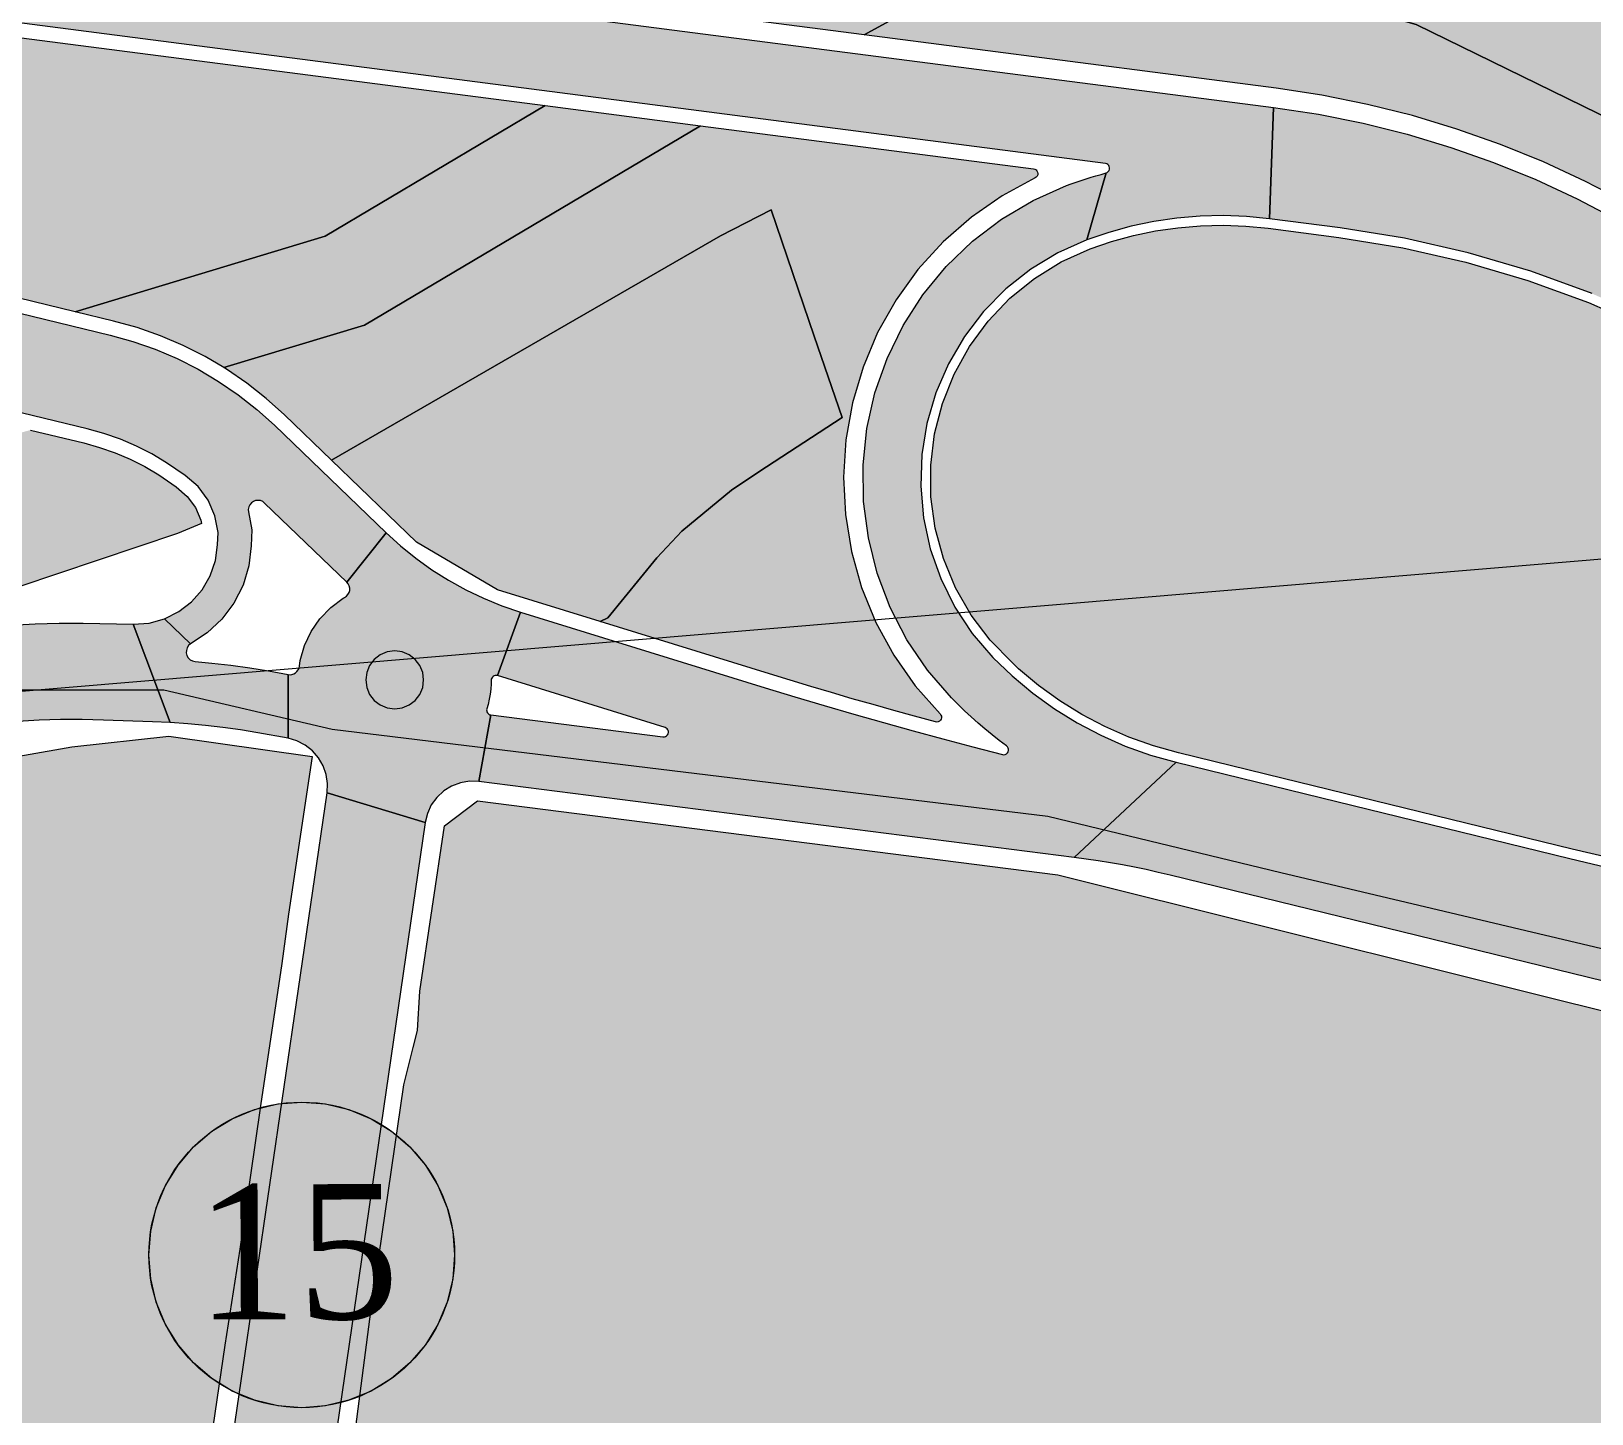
# Model space of a CAD drawing. Header units: metres. Extents: x 575893 to 576670, y 4390673 to 4391275.
# Drawn here: x 576202.7 to 576364.3, y 4391016.9 to 4391160.1 of the extents above; entities that cross this region are included whole.
import ezdxf

# ---------------------------------------------------------------- set-up
doc = ezdxf.new("R2010")
doc.units = ezdxf.units.M
for name, color, linetype, lineweight in [('HAT_HAVAI', 18, 'Continuous', 0), ('PL_IBADET_ALANI', 151, 'Continuous', 0), ('PL_MIA', 12, 'Continuous', 0), ('PL_PARK', 97, 'Continuous', 0), ('PL_SU_YUZEYI', 151, 'Continuous', 0), ('PL_YOL', 18, 'Continuous', 0), ('SM_ALTI', 254, 'Continuous', 0), ('SM_YOL_YAZI', 18, 'Continuous', 5), ('SNR_SAGLIKLASTIRMA', 152, 'Continuous', 0)]:
    doc.layers.add(name, color=color, linetype=linetype, lineweight=lineweight)
doc.styles.get("Standard").update_dxf_attribs({"font": 'times.ttf'})

msp = doc.modelspace()

# ---------------------------------------------------------------- hatches: boundary and pattern name
at = {"layer": 'PL_IBADET_ALANI'}
msp.add_hatch(color=256, dxfattribs=at).paths.add_polyline_path([(576283.77, 4391128.53), (576286.66, 4391120.11), (576278.03, 4391114.49), (576275.2, 4391112.56), (576270.06, 4391108.32), (576267.48, 4391105.56), (576262.4, 4391099.34), (576261.61, 4391098.96), (576250.97, 4391102.25), (576242.59, 4391107.2), (576233.78, 4391115.68), (576274.05, 4391138.92), (576279.31, 4391141.61)])
at = {"layer": 'PL_MIA'}
for points in [[(576231.78, 4391084.98), (576229.32, 4391068.63), (576228.62, 4391063.52), (576226.43, 4391048.8), (576224.29, 4391033.95), (576222.74, 4391023.98), (576221.29, 4391014.08), (576220.84, 4391010), (576206.6, 4391012.23), (576205.07, 4391012.29), (576170.62, 4391017.69), (576163.09, 4391018.3), (576153.52, 4391021.89), (576150.55, 4391023.81), (576128.92, 4391044.65), (576133.44, 4391054.15), (576137.16, 4391053.33), (576139.83, 4391052.74), (576146.24, 4391051.35), (576149.58, 4391050.66), (576162.31, 4391047.89), (576172.41, 4391045.88), (576176.2, 4391058.03), (576182.96, 4391081.78), (576183.5, 4391081.88), (576206.87, 4391085.98), (576216.94, 4391087.09)], [(576309, 4391072.73), (576373.47, 4391056.62), (576383.27, 4391054.42), (576403.53, 4391049.78), (576400.69, 4391028.91), (576393.38, 4390984.45), (576374.45, 4390987.16), (576364.55, 4390988.57), (576347.34, 4390991.03), (576280.94, 4391000.52), (576264.07, 4391002.93), (576254.28, 4391004.33), (576235.2, 4391007.05), (576237.74, 4391026.69), (576241.26, 4391050.96), (576242.24, 4391054.84), (576242.69, 4391056.61), (576242.92, 4391060.68), (576245.48, 4391077.8), (576248.9, 4391080.39)]]:
    msp.add_hatch(color=256, dxfattribs=at).paths.add_polyline_path(points)
at = {"layer": 'PL_PARK'}
for points in [[(576321.94, 4391167.07), (576328.45, 4391165.83), (576346.12, 4391160.84), (576369.62, 4391149.31), (576388.76, 4391138.78), (576396.41, 4391134.47), (576412.64, 4391124.47), (576435.18, 4391115.65), (576443.85, 4391112.34), (576450.97, 4391109.89), (576461.94, 4391107.75), (576461.65, 4391107.5), (576460.5, 4391106.54), (576459.28, 4391105.65), (576458, 4391104.86), (576456.67, 4391104.15), (576455.3, 4391103.53), (576453.89, 4391103.01), (576452.44, 4391102.59), (576450.97, 4391102.27), (576450.72, 4391102.22), (576448.9, 4391101.99), (576447.08, 4391101.91), (576445.25, 4391101.98), (576443.44, 4391102.2), (576441.65, 4391102.57), (576439.89, 4391103.08), (576438.19, 4391103.75), (576436.55, 4391104.55), (576367.93, 4391142.35), (576363.67, 4391144.57), (576359.31, 4391146.58), (576354.86, 4391148.39), (576350.33, 4391149.99), (576345.73, 4391151.38), (576341.07, 4391152.55), (576336.37, 4391153.49), (576331.62, 4391154.22), (576288.95, 4391159.74), (576292.31, 4391161.57), (576303.27, 4391165.93), (576310.67, 4391167.48), (576317.26, 4391167.69)], [(576255.9, 4391152.42), (576233.12, 4391138.88), (576207.21, 4391131.07), (576191.05, 4391134.98), (576188.99, 4391135.68), (576188.67, 4391135.85), (576187.08, 4391136.72), (576185.38, 4391138.08), (576183.94, 4391139.71), (576182.8, 4391141.56), (576182.01, 4391143.59), (576181.83, 4391144.44), (576181.57, 4391145.72), (576181.52, 4391147.9), (576181.84, 4391150.05), (576182.53, 4391152.11), (576183.56, 4391154.02), (576184.92, 4391155.73), (576186.54, 4391157.17), (576188.4, 4391158.31), (576189.99, 4391158.94), (576199.54, 4391159.71)], [(576306.5, 4391145.88), (576306.64, 4391145.84), (576306.76, 4391145.76), (576306.85, 4391145.66), (576306.91, 4391145.53), (576306.94, 4391145.39), (576306.92, 4391145.24), (576306.86, 4391145.11), (576306.77, 4391145.01), (576306.65, 4391144.93), (576303.23, 4391143.08), (576300.05, 4391140.87), (576297.13, 4391138.31), (576294.52, 4391135.44), (576292.25, 4391132.29), (576290.34, 4391128.91), (576288.83, 4391125.33), (576287.73, 4391121.61), (576287.05, 4391117.79), (576286.81, 4391113.92), (576287, 4391110.04), (576287.63, 4391106.21), (576288.68, 4391102.48), (576290.15, 4391098.88), (576292.01, 4391095.48), (576294.24, 4391092.3), (576296.82, 4391089.4), (576296.9, 4391089.28), (576296.95, 4391089.15), (576296.96, 4391089), (576296.93, 4391088.86), (576296.85, 4391088.73), (576296.75, 4391088.64), (576296.62, 4391088.57), (576296.48, 4391088.55), (576296.33, 4391088.56), (576294.17, 4391089.15), (576292.02, 4391089.75), (576289.87, 4391090.36), (576287.72, 4391090.97), (576285.57, 4391091.6), (576283.43, 4391092.24), (576281.29, 4391092.88), (576279.15, 4391093.54), (576261.61, 4391098.96), (576262.4, 4391099.34), (576267.48, 4391105.56), (576270.06, 4391108.32), (576275.2, 4391112.56), (576278.03, 4391114.49), (576286.66, 4391120.11), (576283.77, 4391128.53), (576279.31, 4391141.61), (576274.05, 4391138.92), (576233.78, 4391115.68), (576228.9, 4391120.38), (576227, 4391122.09), (576225, 4391123.67), (576222.89, 4391125.11), (576222.63, 4391125.27), (576237.18, 4391129.66), (576271.98, 4391150.34)], [(576328.48, 4391139.94), (576330.81, 4391139.71), (576338.13, 4391138.76), (576344.74, 4391137.69), (576351.26, 4391136.21), (576357.68, 4391134.31), (576363.97, 4391132.01), (576370.1, 4391129.32), (576376.05, 4391126.25), (576381.79, 4391122.81), (576387.3, 4391119.01), (576394.64, 4391113.59), (576393.67, 4391111.46), (576390.85, 4391107.49), (576388.09, 4391102.62), (576397.28, 4391098.08), (576398.16, 4391098.49), (576399.9, 4391101.57), (576401.13, 4391103.49), (576403.35, 4391107.17), (576410.42, 4391101.95), (576418.72, 4391096.09), (576427.24, 4391090.55), (576435.98, 4391085.36), (576444.91, 4391080.53), (576454.03, 4391076.05), (576463.33, 4391071.94), (576472.77, 4391068.2), (576482.36, 4391064.83), (576492.08, 4391061.86), (576501.9, 4391059.27), (576511.82, 4391057.07), (576521.83, 4391055.27), (576531.89, 4391053.87), (576561.18, 4391050.39), (576561.23, 4391050.38), (576561.27, 4391050.36), (576561.31, 4391050.33), (576561.35, 4391050.3), (576561.37, 4391050.26), (576561.39, 4391050.21), (576561.4, 4391050.16), (576561.4, 4391050.11), (576561.39, 4391050.06), (576561.37, 4391050.02), (576561.34, 4391049.98), (576561.3, 4391049.95), (576561.26, 4391049.92), (576561.22, 4391049.9), (576561.17, 4391049.89), (576561.12, 4391049.89), (576393.72, 4391069.81), (576389.74, 4391070.29), (576385.79, 4391070.82), (576381.84, 4391071.43), (576377.9, 4391072.09), (576373.98, 4391072.82), (576370.06, 4391073.61), (576366.16, 4391074.47), (576362.27, 4391075.38), (576332.35, 4391082.7), (576321.52, 4391085.35), (576318.9, 4391086.08), (576316.36, 4391086.99), (576313.89, 4391088.08), (576311.5, 4391089.34), (576309.21, 4391090.76), (576307.02, 4391092.34), (576304.95, 4391094.07), (576304.31, 4391094.69), (576302.01, 4391097.02), (576300.04, 4391099.63), (576298.41, 4391102.47), (576297.17, 4391105.49), (576296.31, 4391108.65), (576295.87, 4391111.89), (576295.85, 4391115.16), (576296.25, 4391118.4), (576297.05, 4391121.57), (576298.26, 4391124.61), (576299.85, 4391127.47), (576301.79, 4391130.1), (576304.05, 4391132.46), (576306.59, 4391134.52), (576309.37, 4391136.23), (576312.36, 4391137.57), (576314.58, 4391138.33), (576316.84, 4391138.95), (576319.13, 4391139.43), (576321.45, 4391139.77), (576323.79, 4391139.97), (576326.13, 4391140.02)], [(576049.4, 4391122.13), (576077.92, 4391112.44), (576090.53, 4391108.57), (576101.88, 4391105.95), (576106.2, 4391105.58), (576123.13, 4391104.34), (576134.93, 4391104.02), (576147.3, 4391105.22), (576162.41, 4391107.68), (576202.6, 4391118.81), (576208.11, 4391117.47), (576209.76, 4391117.01), (576211.36, 4391116.45), (576212.92, 4391115.79), (576214.44, 4391115.02), (576215.9, 4391114.15), (576217.7, 4391112.92), (576218.84, 4391111.93), (576219.68, 4391110.78), (576220.25, 4391109.48), (576220.31, 4391109.14), (576217.83, 4391108.07), (576197.24, 4391101.17), (576183.52, 4391097.73), (576172.37, 4391095.83), (576168.82, 4391095.29), (576165.26, 4391094.88), (576161.69, 4391094.59), (576158.12, 4391094.42), (576154.53, 4391094.39), (576150.95, 4391094.47), (576147.38, 4391094.69), (576143.81, 4391095.03), (576109.34, 4391098.92), (576104.67, 4391099.53), (576100.01, 4391100.3), (576095.39, 4391101.22), (576090.79, 4391102.29), (576086.24, 4391103.52), (576081.73, 4391104.9), (576077.27, 4391106.43), (576072.86, 4391108.11), (576022.32, 4391128.33), (576020.87, 4391131), (576019.78, 4391133.83), (576019.65, 4391134.38)]]:
    msp.add_hatch(color=256, dxfattribs=at).paths.add_polyline_path(points)
at = {"layer": 'PL_SU_YUZEYI'}
for points in [[(576323.53, 4391176.94), (576330.75, 4391175.58), (576349.71, 4391170.22), (576378.01, 4391156.33), (576396.29, 4391146.01), (576411.49, 4391136.93), (576417.88, 4391132.99), (576438.75, 4391125), (576447.27, 4391121.74), (576453.57, 4391119.57), (576468.95, 4391116.57), (576471.49, 4391116.29), (576461.94, 4391107.75), (576450.97, 4391109.89), (576443.85, 4391112.34), (576435.18, 4391115.65), (576412.64, 4391124.47), (576396.41, 4391134.47), (576388.76, 4391138.78), (576369.62, 4391149.31), (576346.12, 4391160.84), (576328.45, 4391165.83), (576321.94, 4391167.07), (576317.26, 4391167.69), (576310.67, 4391167.48), (576303.27, 4391165.93), (576292.31, 4391161.57), (576288.95, 4391159.74), (576272.06, 4391161.93), (576288.05, 4391170.64), (576300.38, 4391175.54), (576309.48, 4391177.44), (576317.76, 4391177.71)], [(576271.98, 4391150.34), (576237.18, 4391129.66), (576222.63, 4391125.27), (576220.69, 4391126.42), (576218.42, 4391127.57), (576216.07, 4391128.57), (576213.66, 4391129.42), (576211.19, 4391130.1), (576207.21, 4391131.07), (576233.12, 4391138.88), (576255.9, 4391152.42)]]:
    msp.add_hatch(color=256, dxfattribs=at).paths.add_polyline_path(points)
at = {"layer": 'PL_YOL'}
for points in [[(576331.36, 4391152.24), (576330.94, 4391140.7), (576328.55, 4391140.93), (576326.14, 4391141.02), (576323.74, 4391140.97), (576321.34, 4391140.76), (576318.96, 4391140.41), (576316.6, 4391139.92), (576314.28, 4391139.29), (576312.01, 4391138.51), (576314, 4391145.45), (576314.13, 4391145.5), (576314.23, 4391145.59), (576314.31, 4391145.7), (576314.36, 4391145.83), (576314.37, 4391145.96), (576314.34, 4391146.1), (576314.28, 4391146.22), (576314.18, 4391146.32), (576314.07, 4391146.39), (576313.93, 4391146.43), (576197.94, 4391161.43), (576199.8, 4391161.64), (576236.69, 4391164.49)], [(575939.03, 4391155.04), (575942.55, 4391154.8), (575946.07, 4391154.4), (575949.56, 4391153.86), (575953.03, 4391153.18), (575956.47, 4391152.35), (575959.87, 4391151.39), (575963.23, 4391150.28), (575966.54, 4391149.03), (575981.67, 4391142.98), (575989.89, 4391139.69), (576013.01, 4391130.44), (576021.31, 4391127.12), (576072.3, 4391106.71), (576076.76, 4391105.02), (576081.27, 4391103.47), (576085.82, 4391102.08), (576090.43, 4391100.84), (576095.07, 4391099.75), (576099.74, 4391098.82), (576104.45, 4391098.05), (576109.18, 4391097.43), (576143.64, 4391093.54), (576147.26, 4391093.19), (576150.89, 4391092.98), (576154.52, 4391092.89), (576158.16, 4391092.92), (576161.79, 4391093.09), (576165.41, 4391093.38), (576169.02, 4391093.8), (576172.62, 4391094.35), (576190.76, 4391097.44), (576193.21, 4391097.83), (576195.67, 4391098.15), (576198.14, 4391098.41), (576200.61, 4391098.6), (576203.09, 4391098.74), (576205.57, 4391098.8), (576208.05, 4391098.81), (576213.22, 4391098.69), (576217.06, 4391088.49), (576215.23, 4391088.57), (576210.17, 4391088.76), (576207.95, 4391088.81), (576205.72, 4391088.81), (576203.5, 4391088.74), (576201.27, 4391088.62), (576199.05, 4391088.45), (576196.84, 4391088.22), (576194.64, 4391087.93), (576192.44, 4391087.58), (576174.3, 4391084.49), (576170.35, 4391083.89), (576166.39, 4391083.43), (576162.42, 4391083.11), (576158.44, 4391082.93), (576154.45, 4391082.89), (576150.47, 4391082.98), (576146.49, 4391083.22), (576142.52, 4391083.6), (576114.7, 4391086.74), (576114.14, 4391086.78), (576113.58, 4391086.75), (576113.03, 4391086.65), (576112.49, 4391086.5), (576111.97, 4391086.29), (576111.48, 4391086.02), (576111.03, 4391085.69), (576110.61, 4391085.32), (576092.59, 4391082.21), (576093.4, 4391083.26), (576093.9, 4391084.49), (576094.06, 4391085.8), (576093.87, 4391087.12), (576093.34, 4391088.33), (576092.51, 4391089.37), (576091.44, 4391090.15), (576090.2, 4391090.62), (576087.99, 4391091.14), (576083.06, 4391092.47), (576078.18, 4391093.96), (576073.35, 4391095.61), (576068.59, 4391097.43), (575977.82, 4391133.75), (575976.64, 4391134.04), (575975.43, 4391134.01), (575974.27, 4391133.65), (575973.25, 4391132.98), (575972.45, 4391132.07), (575971.92, 4391130.98), (575971.71, 4391129.78), (575971.83, 4391128.57), (575972.27, 4391127.44), (575973, 4391126.47), (575943.87, 4391140.94), (575942.87, 4391141.86), (575941.78, 4391142.68), (575940.63, 4391143.4), (575939.42, 4391144.02), (575938.15, 4391144.51), (575936.84, 4391144.89), (575935.51, 4391145.14), (575934.15, 4391145.27), (575893.03, 4391147.31), (575893.03, 4391157.32)], [(576331.36, 4391152.24), (576336.02, 4391151.53), (576340.63, 4391150.6), (576345.2, 4391149.45), (576349.71, 4391148.09), (576354.15, 4391146.52), (576358.51, 4391144.75), (576362.79, 4391142.77), (576366.96, 4391140.6), (576435.42, 4391102.89), (576427.86, 4391097.95), (576426.07, 4391099.02), (576426.01, 4391099.05), (576425.95, 4391099.06), (576425.88, 4391099.05), (576425.82, 4391099.03), (576425.77, 4391098.99), (576425.73, 4391098.94), (576425.7, 4391098.88), (576425.69, 4391098.82), (576425.7, 4391098.76), (576425.72, 4391098.7), (576425.75, 4391098.64), (576425.8, 4391098.6), (576426.49, 4391098.13), (576435.29, 4391092.69), (576444.31, 4391087.62), (576453.53, 4391082.93), (576462.93, 4391078.63), (576472.51, 4391074.71), (576482.24, 4391071.2), (576492.1, 4391068.1), (576502.09, 4391065.4), (576512.18, 4391063.12), (576522.35, 4391061.27), (576532.6, 4391059.83), (576568.32, 4391055.58), (576567.73, 4391050.62), (576532.01, 4391054.87), (576521.98, 4391056.26), (576512.02, 4391058.05), (576502.14, 4391060.24), (576492.35, 4391062.82), (576482.67, 4391065.78), (576473.12, 4391069.13), (576463.71, 4391072.86), (576454.46, 4391076.95), (576445.37, 4391081.42), (576436.47, 4391086.23), (576427.77, 4391091.4), (576419.28, 4391096.91), (576411.02, 4391102.76), (576387.89, 4391119.81), (576382.33, 4391123.65), (576376.53, 4391127.12), (576370.53, 4391130.23), (576364.34, 4391132.94), (576358, 4391135.26), (576351.52, 4391137.17), (576344.93, 4391138.67), (576338.26, 4391139.75), (576330.94, 4391140.7), (576331.36, 4391152.24)], [(576176.81, 4391136.89), (576182.73, 4391138.82), (576184.34, 4391136.99), (576186.25, 4391135.47), (576188.38, 4391134.3), (576190.69, 4391133.53), (576210.84, 4391128.64), (576213.21, 4391127.98), (576215.52, 4391127.17), (576217.78, 4391126.21), (576219.97, 4391125.1), (576222.08, 4391123.85), (576224.11, 4391122.46), (576226.04, 4391120.94), (576227.86, 4391119.3), (576239.42, 4391108.17), (576235.36, 4391103.06), (576226.85, 4391111.24), (576226.65, 4391111.39), (576226.42, 4391111.49), (576226.17, 4391111.52), (576225.92, 4391111.49), (576225.68, 4391111.4), (576225.48, 4391111.26), (576225.32, 4391111.06), (576225.21, 4391110.84), (576225.16, 4391110.59), (576225.18, 4391110.34), (576225.53, 4391108.45), (576225.47, 4391106.8), (576225.22, 4391104.73), (576224.61, 4391102.74), (576223.67, 4391100.88), (576222.42, 4391099.21), (576220.9, 4391097.78), (576219.18, 4391096.65), (576216.49, 4391099.25), (576217.97, 4391100), (576219.29, 4391101.01), (576220.38, 4391102.26), (576221.22, 4391103.71), (576221.75, 4391105.28), (576221.98, 4391106.93), (576222.02, 4391108.19), (576221.69, 4391109.92), (576220.99, 4391111.54), (576219.95, 4391112.96), (576218.62, 4391114.11), (576216.7, 4391115.42), (576215.16, 4391116.33), (576213.56, 4391117.15), (576211.91, 4391117.85), (576210.21, 4391118.44), (576208.48, 4391118.92), (576114.43, 4391141.73), (576140.32, 4391145.74)], [(576312.01, 4391138.51), (576309.01, 4391137.17), (576306.2, 4391135.47), (576303.63, 4391133.44), (576301.32, 4391131.1), (576299.33, 4391128.5), (576297.67, 4391125.67), (576296.37, 4391122.66), (576295.45, 4391119.5), (576294.93, 4391116.26), (576294.82, 4391112.99), (576295.11, 4391109.72), (576295.8, 4391106.51), (576296.88, 4391103.41), (576298.34, 4391100.47), (576300.15, 4391097.74), (576302.29, 4391095.25), (576304.28, 4391093.33), (576306.41, 4391091.55), (576308.65, 4391089.93), (576311.01, 4391088.47), (576313.46, 4391087.18), (576315.99, 4391086.07), (576318.6, 4391085.13), (576321.26, 4391084.38), (576310.7, 4391074.53), (576249.05, 4391082.39), (576250.28, 4391089.29), (576268.11, 4391087.02), (576268.25, 4391087.02), (576268.38, 4391087.06), (576268.49, 4391087.13), (576268.58, 4391087.22), (576268.64, 4391087.34), (576268.67, 4391087.47), (576268.67, 4391087.61), (576268.62, 4391087.74), (576268.55, 4391087.85), (576268.44, 4391087.93), (576268.32, 4391087.99), (576250.97, 4391093.36), (576253.35, 4391099.95), (576278.71, 4391092.11), (576281.76, 4391091.17), (576284.82, 4391090.26), (576287.88, 4391089.37), (576290.95, 4391088.49), (576294.03, 4391087.64), (576297.11, 4391086.8), (576300.19, 4391085.99), (576303.29, 4391085.19), (576303.42, 4391085.17), (576303.56, 4391085.2), (576303.68, 4391085.26), (576303.79, 4391085.35), (576303.86, 4391085.46), (576303.9, 4391085.59), (576303.91, 4391085.73), (576303.87, 4391085.86), (576303.8, 4391085.98), (576303.7, 4391086.08), (576302.94, 4391086.65), (576302.2, 4391087.23), (576301.46, 4391087.84), (576300.74, 4391088.45), (576300.03, 4391089.08), (576299.33, 4391089.73), (576298.65, 4391090.39), (576297.98, 4391091.07), (576295.51, 4391093.94), (576293.38, 4391097.07), (576291.64, 4391100.43), (576290.3, 4391103.98), (576289.38, 4391107.65), (576288.89, 4391111.41), (576288.84, 4391115.19), (576289.24, 4391118.96), (576290.07, 4391122.66), (576291.32, 4391126.23), (576292.98, 4391129.63), (576295.03, 4391132.82), (576297.43, 4391135.75), (576300.16, 4391138.37), (576303.17, 4391140.67), (576306.44, 4391142.59), (576309.9, 4391144.13), (576310.4, 4391144.31), (576310.91, 4391144.49), (576311.42, 4391144.67), (576311.93, 4391144.84), (576312.45, 4391145), (576312.96, 4391145.15), (576313.48, 4391145.3), (576314, 4391145.45)], [(576240.93, 4391106.8), (576242.52, 4391105.52), (576244.18, 4391104.33), (576245.91, 4391103.24), (576247.69, 4391102.26), (576249.53, 4391101.38), (576251.42, 4391100.61), (576253.35, 4391099.95), (576250.97, 4391093.36), (576250.85, 4391093.38), (576250.74, 4391093.37), (576250.63, 4391093.34), (576250.52, 4391093.28), (576250.44, 4391093.21), (576250.37, 4391093.11), (576250.33, 4391093), (576250.32, 4391092.89), (576250.31, 4391092.5), (576250.28, 4391091.96), (576250.21, 4391091.43), (576250.12, 4391090.91), (576250, 4391090.38), (576249.86, 4391089.93), (576249.84, 4391089.82), (576249.85, 4391089.71), (576249.88, 4391089.61), (576249.92, 4391089.51), (576249.99, 4391089.43), (576250.08, 4391089.36), (576250.17, 4391089.31), (576250.28, 4391089.29), (576249.05, 4391082.39), (576248.08, 4391082.42), (576247.13, 4391082.26), (576246.22, 4391081.92), (576245.4, 4391081.41), (576244.69, 4391080.75), (576244.11, 4391079.97), (576243.71, 4391079.09), (576243.47, 4391078.15), (576233.31, 4391081.23), (576233.36, 4391082.18), (576233.22, 4391083.13), (576232.91, 4391084.03), (576232.43, 4391084.86), (576231.8, 4391085.58), (576231.04, 4391086.17), (576230.19, 4391086.6), (576229.27, 4391086.87), (576229.28, 4391093.47), (576229.48, 4391093.46), (576229.68, 4391093.48), (576229.88, 4391093.55), (576230.05, 4391093.65), (576230.2, 4391093.79), (576230.32, 4391093.95), (576230.41, 4391094.13), (576230.45, 4391094.33), (576230.53, 4391094.94), (576230.98, 4391096.48), (576231.67, 4391097.93), (576232.58, 4391099.25), (576233.7, 4391100.41), (576234.98, 4391101.37), (576235.13, 4391101.45), (576235.32, 4391101.58), (576235.48, 4391101.76), (576235.6, 4391101.97), (576235.66, 4391102.19), (576235.66, 4391102.43), (576235.61, 4391102.66), (576235.51, 4391102.87), (576235.36, 4391103.06), (576239.42, 4391108.17)], [(576219.18, 4391096.65), (576218.97, 4391096.47), (576218.82, 4391096.24), (576218.74, 4391095.98), (576218.73, 4391095.71), (576218.8, 4391095.44), (576218.94, 4391095.2), (576219.13, 4391095.01), (576219.37, 4391094.88), (576219.64, 4391094.82), (576221.38, 4391094.66), (576223.34, 4391094.43), (576225.3, 4391094.16), (576227.25, 4391093.85), (576229.28, 4391093.47), (576229.27, 4391086.87), (576226.15, 4391087.44), (576224.34, 4391087.73), (576222.53, 4391087.98), (576220.71, 4391088.19), (576218.89, 4391088.36), (576217.06, 4391088.49), (576213.22, 4391098.69), (576214.88, 4391098.81), (576216.49, 4391099.25)], [(576240.32, 4391095.92), (576239.54, 4391095.81), (576238.82, 4391095.51), (576238.2, 4391095.04), (576237.72, 4391094.42), (576237.42, 4391093.69), (576237.32, 4391092.92), (576237.42, 4391092.14), (576237.72, 4391091.42), (576238.2, 4391090.8), (576238.82, 4391090.32), (576239.54, 4391090.02), (576240.32, 4391089.92), (576241.1, 4391090.02), (576241.82, 4391090.32), (576242.44, 4391090.8), (576242.92, 4391091.42), (576243.22, 4391092.14), (576243.32, 4391092.92), (576243.22, 4391093.69), (576242.92, 4391094.42), (576242.44, 4391095.04), (576241.82, 4391095.51), (576241.1, 4391095.81)], [(576337.9, 4391080.31), (576362.04, 4391074.41), (576365.94, 4391073.49), (576369.85, 4391072.63), (576373.78, 4391071.84), (576377.73, 4391071.11), (576381.68, 4391070.44), (576385.64, 4391069.83), (576389.62, 4391069.29), (576393.6, 4391068.82), (576413.91, 4391056.83), (576413.77, 4391056.83), (576413.63, 4391056.78), (576413.52, 4391056.71), (576413.43, 4391056.61), (576413.37, 4391056.48), (576413.35, 4391056.34), (576413.36, 4391056.21), (576413.41, 4391056.08), (576413.5, 4391055.97), (576413.61, 4391055.89), (576413.74, 4391055.84), (576417.58, 4391050.44), (576416.86, 4391050.51), (576416.15, 4391050.44), (576415.46, 4391050.22), (576414.83, 4391049.86), (576414.29, 4391049.39), (576413.86, 4391048.81), (576413.55, 4391048.16), (576413.39, 4391047.46), (576405.03, 4391046.85), (576405.1, 4391048.08), (576404.93, 4391049.29), (576404.53, 4391050.45), (576403.93, 4391051.51), (576403.14, 4391052.44), (576402.19, 4391053.21), (576401.11, 4391053.79), (576399.94, 4391054.15), (576375.12, 4391059.37), (576320.64, 4391072.69), (576319.41, 4391072.98), (576318.17, 4391073.26), (576316.94, 4391073.51), (576315.69, 4391073.75), (576314.45, 4391073.97), (576313.2, 4391074.18), (576311.95, 4391074.36), (576310.7, 4391074.53), (576321.26, 4391084.38)], [(576243.47, 4391078.15), (576233.31, 4391008.45), (576233.28, 4391007.87), (576233.36, 4391007.29), (576233.56, 4391006.74), (576233.86, 4391006.24), (576234.25, 4391005.81), (576234.72, 4391005.46), (576235.25, 4391005.2), (576235.81, 4391005.06), (576234.87, 4390998.12), (576218.55, 4391000.67), (576219.52, 4391007.6), (576220.11, 4391007.57), (576220.69, 4391007.66), (576221.25, 4391007.86), (576221.76, 4391008.16), (576222.2, 4391008.56), (576222.55, 4391009.03), (576222.8, 4391009.56), (576222.94, 4391010.14), (576233.31, 4391081.23)]]:
    msp.add_hatch(color=256, dxfattribs=at).paths.add_polyline_path(points)
at = {"layer": 'SM_ALTI'}
msp.add_hatch(color=256, dxfattribs=at).paths.add_polyline_path([(576233.16, 4391048.98), (576235.58, 4391048.4), (576237.88, 4391047.45), (576239.99, 4391046.15), (576241.88, 4391044.54), (576243.5, 4391042.65), (576244.8, 4391040.53), (576245.75, 4391038.23), (576246.33, 4391035.82), (576246.52, 4391033.34), (576246.33, 4391030.86), (576245.75, 4391028.45), (576244.8, 4391026.15), (576243.5, 4391024.04), (576241.88, 4391022.15), (576239.99, 4391020.53), (576237.88, 4391019.23), (576235.58, 4391018.28), (576233.16, 4391017.7), (576230.69, 4391017.51), (576228.21, 4391017.7), (576225.79, 4391018.28), (576223.5, 4391019.23), (576221.38, 4391020.53), (576219.49, 4391022.15), (576217.88, 4391024.04), (576216.58, 4391026.15), (576215.63, 4391028.45), (576215.05, 4391030.86), (576214.85, 4391033.34), (576215.05, 4391035.82), (576215.63, 4391038.23), (576216.58, 4391040.53), (576217.88, 4391042.65), (576219.49, 4391044.54), (576221.38, 4391046.15), (576223.5, 4391047.45), (576225.79, 4391048.4), (576228.21, 4391048.98), (576230.69, 4391049.18)])

# ---------------------------------------------------------------- linework, layer by layer
at = {"layer": 'HAT_HAVAI'}
msp.add_line((575893.03, 4391065.92, 186.6), (576657.38, 4391129.9, 146.74), dxfattribs=at)
at = {"layer": 'PL_IBADET_ALANI'}
msp.add_polyline3d([(576283.77, 4391128.53, 0), (576286.66, 4391120.11, 0), (576278.03, 4391114.49, 0), (576275.2, 4391112.56, 0), (576270.06, 4391108.32, 0), (576267.48, 4391105.56, 0), (576262.4, 4391099.34, 0), (576261.61, 4391098.96, 0), (576250.97, 4391102.25, 0), (576242.59, 4391107.2, 0), (576233.78, 4391115.68, 0), (576274.05, 4391138.92, 0), (576279.31, 4391141.61, 0), (576283.77, 4391128.53, 0)], close=True, dxfattribs=at)
at = {"layer": 'PL_MIA'}
msp.add_polyline3d([(576183.5, 4391081.88, 0), (576206.87, 4391085.98, 0), (576216.94, 4391087.09, 0), (576231.78, 4391084.98, 0), (576231.78, 4391084.98, 0), (576229.32, 4391068.63, 0), (576228.62, 4391063.52, 0), (576226.43, 4391048.8, 0), (576224.29, 4391033.95, 0), (576222.74, 4391023.98, 0), (576221.29, 4391014.08, 0), (576220.84, 4391010, 0), (576206.6, 4391012.23, 0), (576205.07, 4391012.29, 0), (576170.62, 4391017.69, 0)], dxfattribs=at)
msp.add_polyline3d([(576309, 4391072.73, 0), (576373.47, 4391056.62, 0), (576383.27, 4391054.42, 0), (576403.53, 4391049.78, 0), (576400.69, 4391028.91, 0), (576393.38, 4390984.45, 0), (576374.45, 4390987.16, 0), (576364.55, 4390988.57, 0), (576347.34, 4390991.03, 0), (576280.94, 4391000.52, 0), (576264.07, 4391002.93, 0), (576254.28, 4391004.33, 0), (576235.2, 4391007.05, 0), (576237.74, 4391026.69, 0), (576241.26, 4391050.96, 0), (576242.24, 4391054.84, 0), (576242.69, 4391056.61, 0), (576242.92, 4391060.68, 0), (576245.48, 4391077.8, 0), (576248.9, 4391080.39, 0), (576309, 4391072.73, 0)], close=True, dxfattribs=at)
at = {"layer": 'PL_PARK'}
for points in [[(576367.93, 4391142.35, 0), (576363.67, 4391144.57, 0), (576359.31, 4391146.58, 0), (576354.86, 4391148.39, 0), (576350.33, 4391149.99, 0), (576345.73, 4391151.38, 0), (576341.07, 4391152.55, 0), (576336.37, 4391153.49, 0), (576331.62, 4391154.22, 0), (576288.95, 4391159.74, 0), (576292.31, 4391161.57, 0), (576303.27, 4391165.93, 0), (576310.67, 4391167.48, 0), (576317.26, 4391167.69, 0), (576321.94, 4391167.07, 0), (576321.94, 4391167.07, 0), (576328.45, 4391165.83, 0), (576346.12, 4391160.84, 0), (576369.62, 4391149.31, 0)], [(576366.16, 4391074.47, 0), (576362.27, 4391075.38, 0), (576332.35, 4391082.7, 0), (576321.52, 4391085.35, 0), (576318.9, 4391086.08, 0), (576316.36, 4391086.99, 0), (576313.89, 4391088.08, 0), (576311.5, 4391089.34, 0), (576309.21, 4391090.76, 0), (576307.02, 4391092.34, 0), (576304.95, 4391094.07, 0), (576304.31, 4391094.69, 0), (576302.01, 4391097.02, 0), (576300.04, 4391099.63, 0), (576298.41, 4391102.47, 0), (576297.17, 4391105.49, 0), (576296.31, 4391108.65, 0), (576295.87, 4391111.89, 0), (576295.85, 4391115.16, 0), (576296.25, 4391118.4, 0), (576297.05, 4391121.57, 0), (576298.26, 4391124.61, 0), (576299.85, 4391127.47, 0), (576301.79, 4391130.1, 0), (576304.05, 4391132.46, 0), (576306.59, 4391134.52, 0), (576309.37, 4391136.23, 0), (576312.36, 4391137.57, 0), (576314.58, 4391138.33, 0), (576316.84, 4391138.95, 0), (576319.13, 4391139.43, 0), (576321.45, 4391139.77, 0), (576323.79, 4391139.97, 0), (576326.13, 4391140.02, 0), (576328.48, 4391139.94, 0), (576328.48, 4391139.94, 0), (576330.81, 4391139.71, 0), (576338.13, 4391138.76, 0), (576344.74, 4391137.69, 0), (576351.26, 4391136.21, 0), (576357.68, 4391134.31, 0), (576363.97, 4391132.01, 0), (576370.1, 4391129.32, 0)], [(576202.6, 4391118.81, 0), (576208.11, 4391117.47, 0), (576209.76, 4391117.01, 0), (576211.36, 4391116.45, 0), (576212.92, 4391115.79, 0), (576214.44, 4391115.02, 0), (576215.9, 4391114.15, 0), (576217.7, 4391112.92, 0), (576218.84, 4391111.93, 0), (576219.68, 4391110.78, 0), (576220.25, 4391109.48, 0), (576220.31, 4391109.14, 0), (576217.83, 4391108.07, 0), (576197.24, 4391101.17, 0)]]:
    msp.add_polyline3d(points, dxfattribs=at)
for points in [[(576255.9, 4391152.42, 0), (576233.12, 4391138.88, 0), (576207.21, 4391131.07, 0), (576191.05, 4391134.98, 0), (576188.99, 4391135.68, 0), (576188.67, 4391135.85, 0), (576187.08, 4391136.72, 0), (576185.38, 4391138.08, 0), (576183.94, 4391139.71, 0), (576182.8, 4391141.56, 0), (576182.01, 4391143.59, 0), (576181.83, 4391144.44, 0), (576181.57, 4391145.72, 0), (576181.52, 4391147.9, 0), (576181.84, 4391150.05, 0), (576182.53, 4391152.11, 0), (576183.56, 4391154.02, 0), (576184.92, 4391155.73, 0), (576186.54, 4391157.17, 0), (576188.4, 4391158.31, 0), (576189.99, 4391158.94, 0), (576199.54, 4391159.71, 0), (576255.9, 4391152.42, 0)], [(576306.5, 4391145.88, 0), (576306.64, 4391145.84, 0), (576306.76, 4391145.76, 0), (576306.85, 4391145.66, 0), (576306.91, 4391145.53, 0), (576306.94, 4391145.39, 0), (576306.92, 4391145.24, 0), (576306.86, 4391145.11, 0), (576306.77, 4391145.01, 0), (576306.65, 4391144.93, 0), (576303.23, 4391143.08, 0), (576300.05, 4391140.87, 0), (576297.13, 4391138.31, 0), (576294.52, 4391135.44, 0), (576292.25, 4391132.29, 0), (576290.34, 4391128.91, 0), (576288.83, 4391125.33, 0), (576287.73, 4391121.61, 0), (576287.05, 4391117.79, 0), (576286.81, 4391113.92, 0), (576287, 4391110.04, 0), (576287.63, 4391106.21, 0), (576288.68, 4391102.48, 0), (576290.15, 4391098.88, 0), (576292.01, 4391095.48, 0), (576294.24, 4391092.3, 0), (576296.82, 4391089.4, 0), (576296.9, 4391089.28, 0), (576296.95, 4391089.15, 0), (576296.96, 4391089, 0), (576296.93, 4391088.86, 0), (576296.85, 4391088.73, 0), (576296.75, 4391088.64, 0), (576296.62, 4391088.57, 0), (576296.48, 4391088.55, 0), (576296.33, 4391088.56, 0), (576294.17, 4391089.15, 0), (576292.02, 4391089.75, 0), (576289.87, 4391090.36, 0), (576287.72, 4391090.97, 0), (576285.57, 4391091.6, 0), (576283.43, 4391092.24, 0), (576281.29, 4391092.88, 0), (576279.15, 4391093.54, 0), (576261.61, 4391098.96, 0), (576262.4, 4391099.34, 0), (576267.48, 4391105.56, 0), (576270.06, 4391108.32, 0), (576275.2, 4391112.56, 0), (576278.03, 4391114.49, 0), (576286.66, 4391120.11, 0), (576283.77, 4391128.53, 0), (576279.31, 4391141.61, 0), (576274.05, 4391138.92, 0), (576233.78, 4391115.68, 0), (576228.9, 4391120.38, 0), (576227, 4391122.09, 0), (576225, 4391123.67, 0), (576222.89, 4391125.11, 0), (576222.63, 4391125.27, 0), (576237.18, 4391129.66, 0), (576271.98, 4391150.34, 0), (576306.5, 4391145.88, 0)]]:
    msp.add_polyline3d(points, close=True, dxfattribs=at)
at = {"layer": 'PL_SU_YUZEYI'}
msp.add_polyline3d([(576369.62, 4391149.31, 0), (576346.12, 4391160.84, 0), (576328.45, 4391165.83, 0), (576321.94, 4391167.07, 0), (576317.26, 4391167.69, 0), (576310.67, 4391167.48, 0), (576303.27, 4391165.93, 0), (576292.31, 4391161.57, 0), (576288.95, 4391159.74, 0), (576272.06, 4391161.93, 0), (576288.05, 4391170.64, 0), (576300.38, 4391175.54, 0), (576309.48, 4391177.44, 0), (576317.76, 4391177.71, 0), (576323.53, 4391176.94, 0), (576323.53, 4391176.94, 0), (576330.75, 4391175.58, 0), (576349.71, 4391170.22, 0), (576378.01, 4391156.33, 0)], dxfattribs=at)
msp.add_polyline3d([(576271.98, 4391150.34, 0), (576237.18, 4391129.66, 0), (576222.63, 4391125.27, 0), (576220.69, 4391126.42, 0), (576218.42, 4391127.57, 0), (576216.07, 4391128.57, 0), (576213.66, 4391129.42, 0), (576211.19, 4391130.1, 0), (576207.21, 4391131.07, 0), (576233.12, 4391138.88, 0), (576255.9, 4391152.42, 0), (576271.98, 4391150.34, 0)], close=True, dxfattribs=at)
at = {"layer": 'PL_YOL'}
for points in [[(576236.69, 4391164.49, 0), (576331.36, 4391152.24, 0), (576331.36, 4391152.24, 0), (576330.94, 4391140.7, 0), (576328.55, 4391140.93, 0), (576326.14, 4391141.02, 0), (576323.74, 4391140.97, 0), (576321.34, 4391140.76, 0), (576318.96, 4391140.41, 0), (576316.6, 4391139.92, 0), (576314.28, 4391139.29, 0), (576312.01, 4391138.51, 0), (576314, 4391145.45, 0), (576314.13, 4391145.5, 0), (576314.23, 4391145.59, 0), (576314.31, 4391145.7, 0), (576314.36, 4391145.83, 0), (576314.37, 4391145.96, 0), (576314.34, 4391146.1, 0), (576314.28, 4391146.22, 0), (576314.18, 4391146.32, 0), (576314.07, 4391146.39, 0), (576313.93, 4391146.43, 0), (576197.94, 4391161.43, 0)], [(576364.34, 4391132.94, 0), (576358, 4391135.26, 0), (576351.52, 4391137.17, 0), (576344.93, 4391138.67, 0), (576338.26, 4391139.75, 0), (576330.94, 4391140.7, 0), (576331.36, 4391152.24, 0), (576331.36, 4391152.24, 0), (576336.02, 4391151.53, 0), (576340.63, 4391150.6, 0), (576345.2, 4391149.45, 0), (576349.71, 4391148.09, 0), (576354.15, 4391146.52, 0), (576358.51, 4391144.75, 0), (576362.79, 4391142.77, 0), (576366.96, 4391140.6, 0)], [(576190.69, 4391133.53, 0), (576210.84, 4391128.64, 0), (576213.21, 4391127.98, 0), (576215.52, 4391127.17, 0), (576217.78, 4391126.21, 0), (576219.97, 4391125.1, 0), (576222.08, 4391123.85, 0), (576224.11, 4391122.46, 0), (576226.04, 4391120.94, 0), (576227.86, 4391119.3, 0), (576239.42, 4391108.17, 0), (576235.36, 4391103.06, 0), (576226.85, 4391111.24, 0), (576226.65, 4391111.39, 0), (576226.42, 4391111.49, 0), (576226.17, 4391111.52, 0), (576225.92, 4391111.49, 0), (576225.68, 4391111.4, 0), (576225.48, 4391111.26, 0), (576225.32, 4391111.06, 0), (576225.21, 4391110.84, 0), (576225.16, 4391110.59, 0), (576225.18, 4391110.34, 0), (576225.53, 4391108.45, 0), (576225.47, 4391106.8, 0), (576225.22, 4391104.73, 0), (576224.61, 4391102.74, 0), (576223.67, 4391100.88, 0), (576222.42, 4391099.21, 0), (576220.9, 4391097.78, 0), (576219.18, 4391096.65, 0), (576216.49, 4391099.25, 0), (576217.97, 4391100, 0), (576219.29, 4391101.01, 0), (576220.38, 4391102.26, 0), (576221.22, 4391103.71, 0), (576221.75, 4391105.28, 0), (576221.98, 4391106.93, 0), (576222.02, 4391108.19, 0), (576221.69, 4391109.92, 0), (576220.99, 4391111.54, 0), (576219.95, 4391112.96, 0), (576218.62, 4391114.11, 0), (576216.7, 4391115.42, 0), (576215.16, 4391116.33, 0), (576213.56, 4391117.15, 0), (576211.91, 4391117.85, 0), (576210.21, 4391118.44, 0), (576208.48, 4391118.92, 0), (576114.43, 4391141.73, 0)], [(576200.61, 4391098.6, 0), (576203.09, 4391098.74, 0), (576205.57, 4391098.8, 0), (576208.05, 4391098.81, 0), (576213.22, 4391098.69, 0), (576217.06, 4391088.49, 0), (576215.23, 4391088.57, 0), (576210.17, 4391088.76, 0), (576207.95, 4391088.81, 0), (576205.72, 4391088.81, 0), (576203.5, 4391088.74, 0), (576201.27, 4391088.62, 0)], [(576375.12, 4391059.37, 0), (576320.64, 4391072.69, 0), (576319.41, 4391072.98, 0), (576318.17, 4391073.26, 0), (576316.94, 4391073.51, 0), (576315.69, 4391073.75, 0), (576314.45, 4391073.97, 0), (576313.2, 4391074.18, 0), (576311.95, 4391074.36, 0), (576310.7, 4391074.53, 0), (576321.26, 4391084.38, 0), (576337.9, 4391080.31, 0), (576337.9, 4391080.31, 0), (576362.04, 4391074.41, 0), (576365.94, 4391073.49, 0)]]:
    msp.add_polyline3d(points, dxfattribs=at)
for points in [[(576312.01, 4391138.51, 0), (576309.01, 4391137.17, 0), (576306.2, 4391135.47, 0), (576303.63, 4391133.44, 0), (576301.32, 4391131.1, 0), (576299.33, 4391128.5, 0), (576297.67, 4391125.67, 0), (576296.37, 4391122.66, 0), (576295.45, 4391119.5, 0), (576294.93, 4391116.26, 0), (576294.82, 4391112.99, 0), (576295.11, 4391109.72, 0), (576295.8, 4391106.51, 0), (576296.88, 4391103.41, 0), (576298.34, 4391100.47, 0), (576300.15, 4391097.74, 0), (576302.29, 4391095.25, 0), (576304.28, 4391093.33, 0), (576306.41, 4391091.55, 0), (576308.65, 4391089.93, 0), (576311.01, 4391088.47, 0), (576313.46, 4391087.18, 0), (576315.99, 4391086.07, 0), (576318.6, 4391085.13, 0), (576321.26, 4391084.38, 0), (576310.7, 4391074.53, 0), (576249.05, 4391082.39, 0), (576250.28, 4391089.29, 0), (576268.11, 4391087.02, 0), (576268.25, 4391087.02, 0), (576268.38, 4391087.06, 0), (576268.49, 4391087.13, 0), (576268.58, 4391087.22, 0), (576268.64, 4391087.34, 0), (576268.67, 4391087.47, 0), (576268.67, 4391087.61, 0), (576268.62, 4391087.74, 0), (576268.55, 4391087.85, 0), (576268.44, 4391087.93, 0), (576268.32, 4391087.99, 0), (576250.97, 4391093.36, 0), (576253.35, 4391099.95, 0), (576278.71, 4391092.11, 0), (576281.76, 4391091.17, 0), (576284.82, 4391090.26, 0), (576287.88, 4391089.37, 0), (576290.95, 4391088.49, 0), (576294.03, 4391087.64, 0), (576297.11, 4391086.8, 0), (576300.19, 4391085.99, 0), (576303.29, 4391085.19, 0), (576303.42, 4391085.17, 0), (576303.56, 4391085.2, 0), (576303.68, 4391085.26, 0), (576303.79, 4391085.35, 0), (576303.86, 4391085.46, 0), (576303.9, 4391085.59, 0), (576303.91, 4391085.73, 0), (576303.87, 4391085.86, 0), (576303.8, 4391085.98, 0), (576303.7, 4391086.08, 0), (576302.94, 4391086.65, 0), (576302.2, 4391087.23, 0), (576301.46, 4391087.84, 0), (576300.74, 4391088.45, 0), (576300.03, 4391089.08, 0), (576299.33, 4391089.73, 0), (576298.65, 4391090.39, 0), (576297.98, 4391091.07, 0), (576295.51, 4391093.94, 0), (576293.38, 4391097.07, 0), (576291.64, 4391100.43, 0), (576290.3, 4391103.98, 0), (576289.38, 4391107.65, 0), (576288.89, 4391111.41, 0), (576288.84, 4391115.19, 0), (576289.24, 4391118.96, 0), (576290.07, 4391122.66, 0), (576291.32, 4391126.23, 0), (576292.98, 4391129.63, 0), (576295.03, 4391132.82, 0), (576297.43, 4391135.75, 0), (576300.16, 4391138.37, 0), (576303.17, 4391140.67, 0), (576306.44, 4391142.59, 0), (576309.9, 4391144.13, 0), (576310.4, 4391144.31, 0), (576310.91, 4391144.49, 0), (576311.42, 4391144.67, 0), (576311.93, 4391144.84, 0), (576312.45, 4391145, 0), (576312.96, 4391145.15, 0), (576313.48, 4391145.3, 0), (576314, 4391145.45, 0), (576312.01, 4391138.51, 0)], [(576240.93, 4391106.8, 0), (576242.52, 4391105.52, 0), (576244.18, 4391104.33, 0), (576245.91, 4391103.24, 0), (576247.69, 4391102.26, 0), (576249.53, 4391101.38, 0), (576251.42, 4391100.61, 0), (576253.35, 4391099.95, 0), (576250.97, 4391093.36, 0), (576250.85, 4391093.38, 0), (576250.74, 4391093.37, 0), (576250.63, 4391093.34, 0), (576250.52, 4391093.28, 0), (576250.44, 4391093.21, 0), (576250.37, 4391093.11, 0), (576250.33, 4391093, 0), (576250.32, 4391092.89, 0), (576250.31, 4391092.5, 0), (576250.28, 4391091.96, 0), (576250.21, 4391091.43, 0), (576250.12, 4391090.91, 0), (576250, 4391090.38, 0), (576249.86, 4391089.93, 0), (576249.84, 4391089.82, 0), (576249.85, 4391089.71, 0), (576249.88, 4391089.61, 0), (576249.92, 4391089.51, 0), (576249.99, 4391089.43, 0), (576250.08, 4391089.36, 0), (576250.17, 4391089.31, 0), (576250.28, 4391089.29, 0), (576249.05, 4391082.39, 0), (576248.08, 4391082.42, 0), (576247.13, 4391082.26, 0), (576246.22, 4391081.92, 0), (576245.4, 4391081.41, 0), (576244.69, 4391080.75, 0), (576244.11, 4391079.97, 0), (576243.71, 4391079.09, 0), (576243.47, 4391078.15, 0), (576233.31, 4391081.23, 0), (576233.36, 4391082.18, 0), (576233.22, 4391083.13, 0), (576232.91, 4391084.03, 0), (576232.43, 4391084.86, 0), (576231.8, 4391085.58, 0), (576231.04, 4391086.17, 0), (576230.19, 4391086.6, 0), (576229.27, 4391086.87, 0), (576229.28, 4391093.47, 0), (576229.48, 4391093.46, 0), (576229.68, 4391093.48, 0), (576229.88, 4391093.55, 0), (576230.05, 4391093.65, 0), (576230.2, 4391093.79, 0), (576230.32, 4391093.95, 0), (576230.41, 4391094.13, 0), (576230.45, 4391094.33, 0), (576230.53, 4391094.94, 0), (576230.98, 4391096.48, 0), (576231.67, 4391097.93, 0), (576232.58, 4391099.25, 0), (576233.7, 4391100.41, 0), (576234.98, 4391101.37, 0), (576235.13, 4391101.45, 0), (576235.32, 4391101.58, 0), (576235.48, 4391101.76, 0), (576235.6, 4391101.97, 0), (576235.66, 4391102.19, 0), (576235.66, 4391102.43, 0), (576235.61, 4391102.66, 0), (576235.51, 4391102.87, 0), (576235.36, 4391103.06, 0), (576239.42, 4391108.17, 0), (576240.93, 4391106.8, 0)], [(576219.18, 4391096.65, 0), (576218.97, 4391096.47, 0), (576218.82, 4391096.24, 0), (576218.74, 4391095.98, 0), (576218.73, 4391095.71, 0), (576218.8, 4391095.44, 0), (576218.94, 4391095.2, 0), (576219.13, 4391095.01, 0), (576219.37, 4391094.88, 0), (576219.64, 4391094.82, 0), (576221.38, 4391094.66, 0), (576223.34, 4391094.43, 0), (576225.3, 4391094.16, 0), (576227.25, 4391093.85, 0), (576229.28, 4391093.47, 0), (576229.27, 4391086.87, 0), (576226.15, 4391087.44, 0), (576224.34, 4391087.73, 0), (576222.53, 4391087.98, 0), (576220.71, 4391088.19, 0), (576218.89, 4391088.36, 0), (576217.06, 4391088.49, 0), (576213.22, 4391098.69, 0), (576214.88, 4391098.81, 0), (576216.49, 4391099.25, 0), (576219.18, 4391096.65, 0)], [(576240.32, 4391095.92, 0), (576239.54, 4391095.81, 0), (576238.82, 4391095.51, 0), (576238.2, 4391095.04, 0), (576237.72, 4391094.42, 0), (576237.42, 4391093.69, 0), (576237.32, 4391092.92, 0), (576237.42, 4391092.14, 0), (576237.72, 4391091.42, 0), (576238.2, 4391090.8, 0), (576238.82, 4391090.32, 0), (576239.54, 4391090.02, 0), (576240.32, 4391089.92, 0), (576241.1, 4391090.02, 0), (576241.82, 4391090.32, 0), (576242.44, 4391090.8, 0), (576242.92, 4391091.42, 0), (576243.22, 4391092.14, 0), (576243.32, 4391092.92, 0), (576243.22, 4391093.69, 0), (576242.92, 4391094.42, 0), (576242.44, 4391095.04, 0), (576241.82, 4391095.51, 0), (576241.1, 4391095.81, 0), (576240.32, 4391095.92, 0)], [(576243.47, 4391078.15, 0), (576233.31, 4391008.45, 0), (576233.28, 4391007.87, 0), (576233.36, 4391007.29, 0), (576233.56, 4391006.74, 0), (576233.86, 4391006.24, 0), (576234.25, 4391005.81, 0), (576234.72, 4391005.46, 0), (576235.25, 4391005.2, 0), (576235.81, 4391005.06, 0), (576234.87, 4390998.12, 0), (576218.55, 4391000.67, 0), (576219.52, 4391007.6, 0), (576220.11, 4391007.57, 0), (576220.69, 4391007.66, 0), (576221.25, 4391007.86, 0), (576221.76, 4391008.16, 0), (576222.2, 4391008.56, 0), (576222.55, 4391009.03, 0), (576222.8, 4391009.56, 0), (576222.94, 4391010.14, 0), (576233.31, 4391081.23, 0), (576243.47, 4391078.15, 0)]]:
    msp.add_polyline3d(points, close=True, dxfattribs=at)
at = {"layer": 'SM_ALTI'}
msp.add_polyline3d([(576233.16, 4391048.98, 0), (576235.58, 4391048.4, 0), (576237.88, 4391047.45, 0), (576239.99, 4391046.15, 0), (576241.88, 4391044.54, 0), (576243.5, 4391042.65, 0), (576244.8, 4391040.53, 0), (576245.75, 4391038.23, 0), (576246.33, 4391035.82, 0), (576246.52, 4391033.34, 0), (576246.33, 4391030.86, 0), (576245.75, 4391028.45, 0), (576244.8, 4391026.15, 0), (576243.5, 4391024.04, 0), (576241.88, 4391022.15, 0), (576239.99, 4391020.53, 0), (576237.88, 4391019.23, 0), (576235.58, 4391018.28, 0), (576233.16, 4391017.7, 0), (576230.69, 4391017.51, 0), (576228.21, 4391017.7, 0), (576225.79, 4391018.28, 0), (576223.5, 4391019.23, 0), (576221.38, 4391020.53, 0), (576219.49, 4391022.15, 0), (576217.88, 4391024.04, 0), (576216.58, 4391026.15, 0), (576215.63, 4391028.45, 0), (576215.05, 4391030.86, 0), (576214.85, 4391033.34, 0), (576215.05, 4391035.82, 0), (576215.63, 4391038.23, 0), (576216.58, 4391040.53, 0), (576217.88, 4391042.65, 0), (576219.49, 4391044.54, 0), (576221.38, 4391046.15, 0), (576223.5, 4391047.45, 0), (576225.79, 4391048.4, 0), (576228.21, 4391048.98, 0), (576230.69, 4391049.18, 0), (576233.16, 4391048.98, 0)], close=True, dxfattribs=at)
at = {"layer": 'SM_YOL_YAZI', "color": 18}
msp.add_circle((576230.69, 4391033.34), 15.83, dxfattribs=at)
at = {"layer": 'SNR_SAGLIKLASTIRMA'}
msp.add_polyline3d([(576197.52, 4391091.88, 139.42), (576216.41, 4391091.88, 139.17), (576233.85, 4391087.81, 139.08), (576307.97, 4391078.8, 138.81), (576332.09, 4391072.98, 138.84), (576449.81, 4391045.08, 137.67), (576538.46, 4391027.35, 135.46), (576549.51, 4391021.25, 135.36), (576556.77, 4391011.95, 135.2), (576559.1, 4391001.72, 135.06), (576556.66, 4390987.41, 135.21), (576547.59, 4390967.88, 135.54), (576535.38, 4390955.67, 135.72), (576456.21, 4390906.5, 135.45), (576373.33, 4390910.9, 135.95), (576316.17, 4390916.47, 136.65), (576319.07, 4390909.45, 136.52), (576320.04, 4390902.43, 136.42), (576317.62, 4390896.61, 136.43), (576313.26, 4390890.56, 136.42), (576220.01, 4390884.5, 137.34), (576203.29, 4390880.38, 137.35), (576152.67, 4390846.96, 139.11)], dxfattribs=at)

# ---------------------------------------------------------------- texts
at = {"layer": 'SM_YOL_YAZI', "color": 18}
msp.add_text('15', height=13.971, rotation=0.2155, dxfattribs=at).set_placement((576219.7, 4391026.65))

doc.saveas('drawing.dxf')
